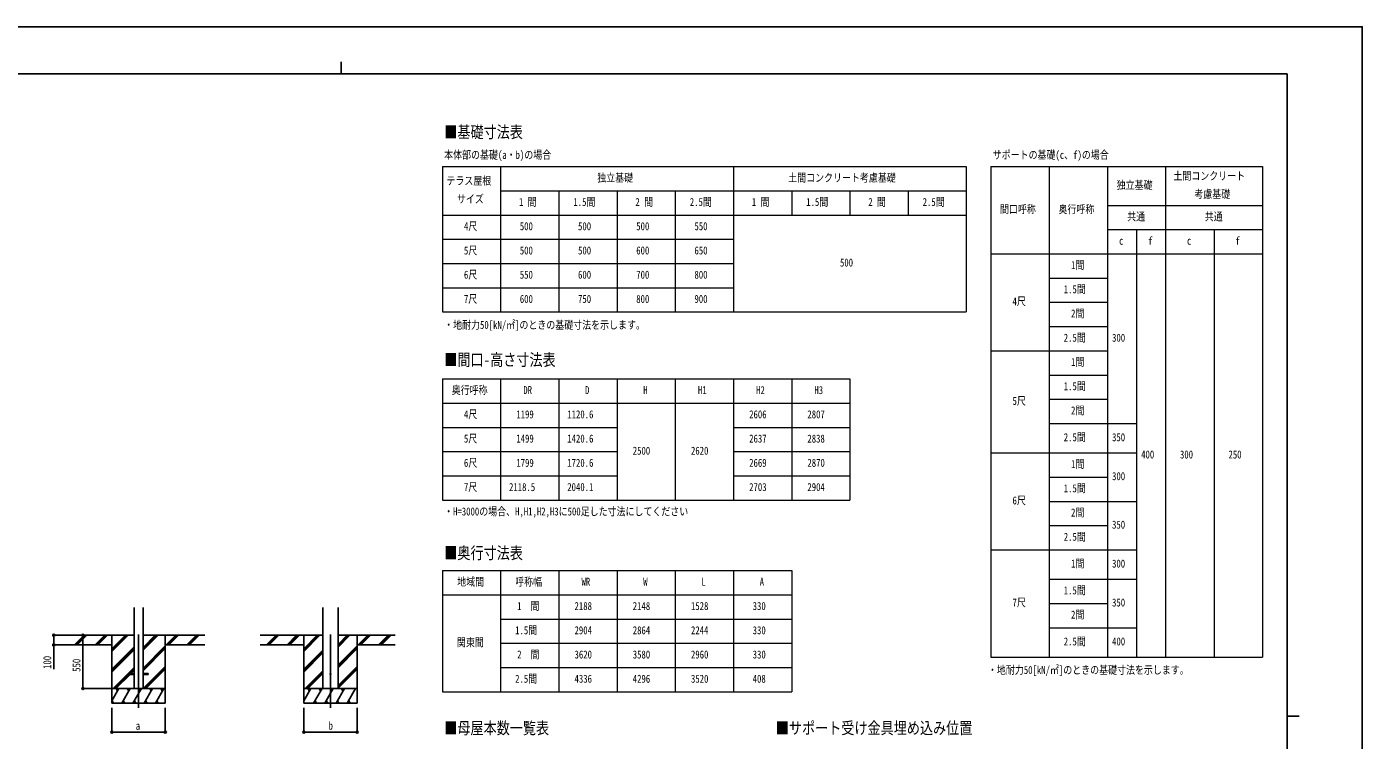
# Model space of a CAD drawing. Units: millimetres, scale not verified. Extents: x -10512 to 10512, y -7425 to 7425.
# Drawn here: x -3253 to 10512, y 65 to 7425 of the extents above; entities that cross this region are included whole.
import ezdxf
from ezdxf.enums import TextEntityAlignment as Align

# ---------------------------------------------------------------- set-up
doc = ezdxf.new("R2010")
doc.units = ezdxf.units.MM
doc.header["$LTSCALE"] = 40
doc.layers.add('0-1_TABLE1', color=7, linetype='Continuous', lineweight=18)
for name, color, linetype in [('0-2_USER1', 3, 'Continuous'), ('0-3_YKK_12', 2, 'Continuous'), ('0-4_YKK_13', 4, 'Continuous'), ('0-5_YKK_A1', 4, 'Continuous'), ('0-6_YKK_D', 6, 'Continuous'), ('0-7_YKK_ZWAK', 7, 'Continuous')]:
    doc.layers.add(name, color=color, linetype=linetype)
doc.styles.add('ＭＳ ゴシック', font='')
doc.styles.get('ＭＳ ゴシック').set_extended_font_data('MS Gothic')

msp = doc.modelspace()

# ---------------------------------------------------------------- linework, layer by layer
at = {"layer": '0-1_TABLE1'}
for p, q in [((1031.34, 5982.29), (6431.34, 5982.29)), ((1031.34, 5982.29), (1031.34, 4482.29)), ((1631.34, 5982.29), (1631.34, 4482.29)), ((4031.34, 5982.29), (4031.34, 4482.29)), ((6431.34, 5982.29), (6431.34, 4482.29)), ((6685.49, 5982.29), (9485.49, 5982.29)), ((6685.49, 5982.29), (6685.49, 923.29)), ((7285.49, 5982.29), (7285.49, 923.29)), ((7885.49, 5982.29), (7885.49, 923.29)), ((8485.49, 5982.29), (8485.49, 923.29)), ((1631.34, 5732.29), (6431.34, 5732.29)), ((2231.34, 5732.29), (2231.34, 4482.29)), ((2831.34, 5732.29), (2831.34, 4482.29)), ((3431.34, 5732.29), (3431.34, 4482.29)), ((4631.34, 5732.29), (4631.34, 5482.29)), ((5231.34, 5732.29), (5231.34, 5482.29)), ((5831.34, 5732.29), (5831.34, 5482.29)), ((7885.49, 5582.29), (9485.49, 5582.29)), ((1031.34, 5482.29), (6431.34, 5482.29)), ((1031.34, 5232.29), (4031.34, 5232.29)), ((7885.49, 5332.29), (9485.49, 5332.29)), ((8185.49, 5332.29), (8185.49, 923.29)), ((8985.49, 5332.29), (8985.49, 923.29)), ((1031.34, 4982.29), (4031.34, 4982.29)), ((6685.49, 5082.29), (9485.49, 5082.29)), ((7285.49, 4832.29), (7885.49, 4832.29)), ((1031.34, 4732.29), (4031.34, 4732.29)), ((7285.49, 4582.29), (7885.49, 4582.29)), ((1031.34, 4482.29), (6431.34, 4482.29)), ((7285.49, 4332.29), (7885.49, 4332.29)), ((6685.49, 4082.29), (7885.49, 4082.29)), ((1031.34, 3792.02), (5231.34, 3792.02)), ((1031.34, 3792.02), (1031.34, 2542.02)), ((1631.34, 3792.02), (1631.34, 2542.02)), ((2231.34, 3792.02), (2231.34, 2542.02)), ((2831.34, 3792.02), (2831.34, 2542.02)), ((3431.34, 3792.02), (3431.34, 2542.02)), ((4031.34, 3792.02), (4031.34, 2542.02)), ((4631.34, 3792.02), (4631.34, 2542.02)), ((5231.34, 3792.02), (5231.34, 2542.02)), ((7285.49, 3832.29), (7885.49, 3832.29)), ((7285.49, 3582.29), (7885.49, 3582.29)), ((1031.34, 3542.02), (5231.34, 3542.02)), ((7285.49, 3332.29), (8185.49, 3332.29)), ((1031.34, 3292.02), (2831.34, 3292.02)), ((4031.34, 3292.02), (5231.34, 3292.02)), ((1031.34, 3042.02), (2831.34, 3042.02)), ((4031.34, 3042.02), (5231.34, 3042.02)), ((6685.49, 3029.29), (8185.49, 3029.29)), ((1031.34, 2792.02), (2831.34, 2792.02)), ((4031.34, 2792.02), (5231.34, 2792.02)), ((7285.49, 2779.29), (7885.49, 2779.29)), ((1031.34, 2542.02), (5231.34, 2542.02)), ((7285.49, 2529.29), (8185.49, 2529.29)), ((7285.49, 2279.29), (7885.49, 2279.29)), ((6685.49, 2029.29), (8185.49, 2029.29)), ((1031.34, 1814.98), (4631.34, 1814.98)), ((1031.34, 1814.98), (1031.34, 564.98)), ((1631.34, 1814.98), (1631.34, 564.98)), ((2231.34, 1814.98), (2231.34, 564.98)), ((2831.34, 1814.98), (2831.34, 564.98)), ((3431.34, 1814.98), (3431.34, 564.98)), ((4031.34, 1814.98), (4031.34, 564.98)), ((4631.34, 1814.98), (4631.34, 564.98)), ((7285.49, 1726.29), (8185.49, 1726.29)), ((1031.34, 1564.98), (4631.34, 1564.98)), ((7285.49, 1476.29), (7885.49, 1476.29)), ((1631.34, 1314.98), (4631.34, 1314.98)), ((7285.49, 1226.29), (8185.49, 1226.29)), ((1631.34, 1064.98), (4631.34, 1064.98)), ((1631.34, 814.98), (4631.34, 814.98)), ((1031.34, 564.98), (4631.34, 564.98))]:
    msp.add_line(p, q, dxfattribs=at)
for points in [[(9485.49, 5982.29), (9485.49, 5332.29), (9485.49, 923.29)], [(6685.49, 923.29), (7285.49, 923.29), (8185.49, 923.29), (9485.49, 923.29)]]:
    msp.add_lwpolyline(points, dxfattribs=at)
at = {"layer": '0-3_YKK_12'}
for p, q in [((-2099.62, 1157.35), (-2099.62, 398.14)), ((-122.34, 1157.35), (-122.34, 398.14))]:
    msp.add_line(p, q, dxfattribs=at)
at = {"layer": '0-4_YKK_13'}
for p, q in [((-2199.62, 752.64), (-2199.62, 743.64)), ((-2199.62, 752.64), (-2144.82, 752.64)), ((-2199.62, 743.64), (-2144.82, 743.64)), ((-2054.42, 752.64), (-1999.62, 752.64)), ((-2054.42, 743.64), (-1999.62, 743.64)), ((-1999.62, 752.64), (-1999.62, 743.64))]:
    msp.add_line(p, q, dxfattribs=at)
msp.add_circle((-122.34, 748.14), 5, dxfattribs=at)
at = {"layer": '0-5_YKK_A1'}
for p, q in [((-2144.82, 1433.49), (-2144.82, 598.14)), ((-2054.42, 1433.49), (-2054.42, 598.14)), ((-200.09, 598.14), (-200.09, 1433.49)), ((-44.59, 598.14), (-44.59, 1433.49)), ((-2144.82, 1148.14), (-2825.57, 1148.14)), ((-2758.88, 1049.55), (-2660.28, 1148.14)), ((-2746.14, 1048.14), (-2646.14, 1148.14)), ((-2732, 1048.14), (-2632, 1148.14)), ((-2546.75, 1049.55), (-2448.15, 1148.14)), ((-2534.01, 1048.14), (-2434.01, 1148.14)), ((-2519.87, 1048.14), (-2419.87, 1148.14)), ((-2374.62, 1148.14), (-2374.62, 448.14)), ((-2374.62, 981.26), (-2207.73, 1148.14)), ((-2374.62, 995.4), (-2221.88, 1148.14)), ((-2374.62, 1009.55), (-2236.02, 1148.14)), ((-2054.42, 993.09), (-1899.37, 1148.14)), ((-2054.42, 1007.24), (-1913.51, 1148.14)), ((-2054.42, 1021.38), (-1927.65, 1148.14)), ((-2054.42, 1148.14), (-1416.41, 1148.14)), ((-1824.62, 1148.14), (-1824.62, 448.14)), ((-1815.52, 1048.14), (-1715.52, 1148.14)), ((-1801.38, 1048.14), (-1701.38, 1148.14)), ((-1787.23, 1048.14), (-1687.23, 1148.14)), ((-1603.39, 1048.14), (-1503.38, 1148.14)), ((-1589.24, 1048.14), (-1489.24, 1148.14)), ((-1575.1, 1048.14), (-1475.1, 1148.14)), ((-200.09, 1148.14), (-848.29, 1148.14)), ((-781.6, 1049.55), (-683.01, 1148.14)), ((-768.87, 1048.14), (-668.86, 1148.14)), ((-754.72, 1048.14), (-654.72, 1148.14)), ((-569.47, 1049.55), (-470.87, 1148.14)), ((-556.73, 1048.14), (-456.73, 1148.14)), ((-542.59, 1048.14), (-442.59, 1148.14)), ((-397.34, 1148.14), (-397.34, 448.14)), ((-397.34, 981.26), (-230.46, 1148.14)), ((-397.34, 995.4), (-244.6, 1148.14)), ((-397.34, 1009.55), (-258.74, 1148.14)), ((-44.59, 1025.64), (77.91, 1148.14)), ((-44.59, 1039.79), (63.77, 1148.14)), ((-44.59, 1053.93), (49.63, 1148.14)), ((-44.59, 1148.14), (543.28, 1148.14)), ((152.66, 1148.14), (152.66, 448.14)), ((161.76, 1048.14), (261.76, 1148.14)), ((175.9, 1048.14), (275.9, 1148.14)), ((190.04, 1048.14), (290.04, 1148.14)), ((373.89, 1048.14), (473.89, 1148.14)), ((388.03, 1048.14), (488.03, 1148.14)), ((402.17, 1048.14), (502.17, 1148.14)), ((-2374.62, 1048.14), (-2825.57, 1048.14)), ((-2374.62, 797.42), (-2144.82, 1027.21)), ((-2374.62, 783.27), (-2144.82, 1013.07)), ((-2374.62, 769.13), (-2144.82, 998.93)), ((-2054.42, 809.25), (-1824.62, 1039.05)), ((-2054.42, 795.11), (-1824.62, 1024.9)), ((-2054.42, 780.96), (-1824.62, 1010.76)), ((-1824.62, 1048.14), (-1416.41, 1048.14)), ((-397.34, 1048.14), (-848.29, 1048.14)), ((-397.34, 797.42), (-200.09, 994.66)), ((-397.34, 783.27), (-200.09, 980.52)), ((-397.34, 769.13), (-200.09, 966.38)), ((-44.59, 841.8), (152.66, 1039.05)), ((-44.59, 827.66), (152.66, 1024.9)), ((-44.59, 813.51), (152.66, 1010.76)), ((152.66, 1048.14), (543.28, 1048.14)), ((-2053.39, 598.14), (-1824.62, 826.92)), ((-44.59, 629.67), (152.66, 826.92)), ((-2361.76, 598.14), (-2144.82, 815.08)), ((-2347.61, 598.14), (-2199.62, 746.14)), ((-2333.47, 598.14), (-2187.97, 743.64)), ((-2193.11, 752.64), (-2144.82, 800.94)), ((-2178.97, 752.64), (-2144.82, 786.8)), ((-2039.25, 598.14), (-1824.62, 812.77)), ((-2025.11, 598.14), (-1824.62, 798.63)), ((-384.48, 598.14), (-200.09, 782.53)), ((-370.34, 598.14), (-200.09, 768.39)), ((-356.2, 598.14), (-200.09, 754.25)), ((-44.59, 615.53), (152.66, 812.77)), ((-44.59, 601.38), (152.66, 798.63)), ((-1824.62, 598.14), (-2374.62, 598.14)), ((-2374.62, 472.69), (-2302.19, 598.14)), ((-2317.19, 572.16), (-2332.19, 598.14)), ((-2273.32, 448.14), (-2186.72, 598.14)), ((-2201.72, 572.16), (-2216.72, 598.14)), ((-2157.85, 448.14), (-2071.25, 598.14)), ((-2086.25, 572.16), (-2101.25, 598.14)), ((-2042.38, 448.14), (-1955.78, 598.14)), ((-1970.78, 572.16), (-1985.78, 598.14)), ((-1926.91, 448.14), (-1840.31, 598.14)), ((-1855.31, 572.16), (-1870.31, 598.14)), ((152.66, 598.14), (-397.34, 598.14)), ((-397.34, 472.69), (-324.91, 598.14)), ((-339.91, 572.16), (-354.91, 598.14)), ((-296.04, 448.14), (-209.44, 598.14)), ((-224.44, 572.16), (-239.44, 598.14)), ((-180.57, 448.14), (-93.97, 598.14)), ((-108.97, 572.16), (-123.97, 598.14)), ((-65.1, 448.14), (21.5, 598.14)), ((6.5, 572.16), (-8.5, 598.14)), ((50.37, 448.14), (136.97, 598.14)), ((106.97, 598.14), (106.97, 598.14)), ((-2374.62, 448.14), (-1824.62, 448.14)), ((-2373.79, 474.12), (-2358.79, 448.14)), ((-2258.32, 474.12), (-2243.32, 448.14)), ((-2142.85, 474.12), (-2127.85, 448.14)), ((-2027.38, 474.12), (-2012.38, 448.14)), ((-1911.91, 474.12), (-1896.91, 448.14)), ((-397.34, 448.14), (152.66, 448.14)), ((-281.04, 474.12), (-266.05, 448.14)), ((-165.57, 474.12), (-150.58, 448.14)), ((-50.1, 474.12), (-35.1, 448.14)), ((65.37, 474.12), (80.36, 448.14))]:
    msp.add_line(p, q, dxfattribs=at)
at = {"layer": '0-6_YKK_D'}
for p, q in [((-2758.95, 1148.14), (-2975.62, 1148.14)), ((-2599.67, 1148.14), (-2674.62, 1148.14)), ((-2673.62, 1148.14), (-2673.62, 598.14)), ((-2758.95, 1048.14), (-2975.62, 1048.14)), ((-2374.62, 598.14), (-2674.62, 598.14)), ((-2374.62, 398.14), (-2374.62, 147.14)), ((-1824.62, 398.14), (-1824.62, 147.14)), ((-397.34, 398.14), (-397.34, 147.14)), ((152.66, 398.14), (152.66, 147.14)), ((-2374.62, 148.14), (-1824.62, 148.14)), ((-397.34, 148.14), (152.66, 148.14))]:
    msp.add_line(p, q, dxfattribs=at)
msp.add_lwpolyline([(-2974.62, 1148.14), (-2974.62, 1048.14), (-2974.62, 799.64)], dxfattribs=at)
for centre in [(-2974.62, 1148.14), (-2673.62, 1148.14), (-2974.62, 1048.14), (-2673.62, 598.14), (-2374.62, 148.14), (-1824.62, 148.14), (-397.34, 148.14), (152.66, 148.14)]:
    msp.add_circle(centre, 10.62, dxfattribs=at)
at = {"layer": '0-7_YKK_ZWAK'}
for p, q in [((-12.45, 7062.5), (-12.45, 6937.5)), ((9737.55, 6937.5), (-9762.45, 6937.5)), ((9737.55, 6937.5), (9737.55, -6312.5)), ((9737.55, 312.5), (9862.55, 312.5))]:
    msp.add_line(p, q, dxfattribs=at)
msp.add_lwpolyline([(-10512.5, -7425), (10512.5, -7425), (10512.5, 7425), (-10512.5, 7425)], close=True, dxfattribs=at)

# ---------------------------------------------------------------- texts
at = {"layer": '0-1_TABLE1', "style": 'ＭＳ ゴシック', "width": 0.8}
for s, p in [('独立基礎', (2627.34, 5801.04)), ('土間コンクリート考慮基礎', (4595.34, 5801.04)), ('土間コンクリート', (8565.49, 5819.79)), ('テラス屋根', (1073.34, 5769.79)), ('独立基礎', (7981.49, 5726.04)), ('サイズ', (1181.34, 5582.29)), ('1 間', (1820.34, 5551.04)), ('1.5間', (2381.34, 5551.04)), ('2 間', (3020.34, 5551.04)), ('2.5間', (3581.34, 5551.04)), ('1 間', (4220.34, 5551.04)), ('1.5間', (4781.34, 5551.04)), ('2 間', (5420.34, 5551.04)), ('2.5間', (5981.34, 5551.04)), ('考慮基礎', (8781.49, 5632.29)), ('間口呼称', (6778.49, 5476.04)), ('奥行呼称', (7381.49, 5476.04)), ('共通', (8089.49, 5401.04)), ('共通', (8889.49, 5401.04)), ('4尺', (1253.34, 5301.04)), ('500', (1829.34, 5301.04)), ('500', (2429.34, 5301.04)), ('500', (3029.34, 5301.04)), ('550', (3629.34, 5301.04)), ('c', (8005.49, 5151.04)), ('f', (8305.49, 5151.04)), ('c', (8705.49, 5151.04)), ('f', (9205.49, 5151.04)), ('5尺', (1253.34, 5051.04)), ('500', (1829.34, 5051.04)), ('500', (2429.34, 5051.04)), ('600', (3029.34, 5051.04)), ('650', (3629.34, 5051.04)), ('500', (5129.34, 4926.04)), ('1間', (7510.49, 4901.04)), ('6尺', (1253.34, 4801.04)), ('550', (1829.34, 4801.04)), ('600', (2429.34, 4801.04)), ('700', (3029.34, 4801.04)), ('800', (3629.34, 4801.04)), ('1.5間', (7435.49, 4651.04)), ('7尺', (1253.34, 4551.04)), ('600', (1829.34, 4551.04)), ('750', (2429.34, 4551.04)), ('800', (3029.34, 4551.04)), ('900', (3629.34, 4551.04)), ('4尺', (6907.49, 4526.04)), ('2間', (7510.49, 4401.04)), ('2.5間', (7435.49, 4151.04)), ('300', (7933.49, 4151.04)), ('1間', (7510.49, 3901.04)), ('奥行呼称', (1127.34, 3610.77)), ('DR', (1865.34, 3610.77)), ('D', (2501.34, 3610.77)), ('H', (3101.34, 3610.77)), ('H1', (3665.34, 3610.77)), ('H2', (4265.34, 3610.77)), ('H3', (4865.34, 3610.77)), ('1.5間', (7435.49, 3651.04)), ('5尺', (6907.49, 3499.54)), ('4尺', (1253.34, 3360.77)), ('1199', (1793.34, 3360.77)), ('1120.6', (2318.34, 3360.77)), ('2606', (4193.34, 3360.77)), ('2807', (4793.34, 3360.77)), ('2間', (7510.49, 3401.04)), ('5尺', (1253.34, 3110.77)), ('1499', (1793.34, 3110.77)), ('1420.6', (2318.34, 3110.77)), ('2637', (4193.34, 3110.77)), ('2838', (4793.34, 3110.77)), ('2.5間', (7435.49, 3124.54)), ('350', (7933.49, 3124.54)), ('2500', (2993.34, 2985.77)), ('2620', (3593.34, 2985.77)), ('400', (8233.49, 2946.54)), ('300', (8633.49, 2946.54)), ('250', (9133.49, 2946.54)), ('6尺', (1253.34, 2860.77)), ('1799', (1793.34, 2860.77)), ('1720.6', (2318.34, 2860.77)), ('2669', (4193.34, 2860.77)), ('2870', (4793.34, 2860.77)), ('1間', (7510.49, 2848.04)), ('300', (7933.49, 2723.04)), ('7尺', (1253.34, 2610.77)), ('2118.5', (1718.34, 2610.77)), ('2040.1', (2318.34, 2610.77)), ('2703', (4193.34, 2610.77)), ('2904', (4793.34, 2610.77)), ('1.5間', (7435.49, 2598.04)), ('6尺', (6907.49, 2473.04)), ('2間', (7510.49, 2348.04)), ('2.5間', (7435.49, 2098.04)), ('350', (7933.49, 2223.04)), ('1間', (7510.49, 1821.54)), ('300', (7933.49, 1821.54)), ('地域間', (1184.34, 1633.73)), ('呼称幅', (1781.34, 1633.73)), ('WR', (2465.34, 1633.73)), ('W', (3101.34, 1633.73)), ('L', (3701.34, 1633.73)), ('A', (4301.34, 1633.73)), ('1.5間', (7435.49, 1545.04)), ('7尺', (6907.49, 1420.04)), ('350', (7933.49, 1420.04)), ('1\u3000間', (1802.34, 1383.73)), ('2188', (2393.34, 1383.73)), ('2148', (2993.34, 1383.73)), ('1528', (3593.34, 1383.73)), ('330', (4229.34, 1383.73)), ('2間', (7510.49, 1295.04)), ('1.5間', (1781.34, 1133.73)), ('2904', (2393.34, 1133.73)), ('2864', (2993.34, 1133.73)), ('2244', (3593.34, 1133.73)), ('330', (4229.34, 1133.73)), ('関東間', (1181.34, 1008.73)), ('2.5間', (7435.49, 1018.54)), ('400', (7933.49, 1018.54)), ('2\u3000間', (1802.34, 883.73)), ('3620', (2393.34, 883.73)), ('3580', (2993.34, 883.73)), ('2960', (3593.34, 883.73)), ('330', (4229.34, 883.73)), ('2.5間', (1781.34, 633.73)), ('4336', (2393.34, 633.73)), ('4296', (2993.34, 633.73)), ('3520', (3593.34, 633.73)), ('408', (4229.34, 633.73))]:
    msp.add_text(s, height=82.48, dxfattribs=at).set_placement(p, align=Align.BOTTOM_LEFT)
at = {"layer": '0-2_USER1', "style": 'ＭＳ ゴシック', "width": 0.8}
for s, height, p in [('■基礎寸法表', 123.8, (1050.49, 6240.2)), ('本体部の基礎(a・b)の場合', 82.48, (1049.5, 6037)), ('サポートの基礎(c、f)の場合', 82.48, (6703.5, 6037)), ('・地耐力50[kN/㎡]のときの基礎寸法を示します。', 82.48, (1049.5, 4283)), ('■間口-高さ寸法表', 123.8, (1050.49, 3890.2)), ('・H=3000の場合、H,H1,H2,H3に500足した寸法にしてください', 82.48, (1049.5, 2358.77)), ('■奥行寸法表', 123.8, (1050.49, 1898.2)), ('・地耐力50[kN/㎡]のときの基礎寸法を示します。', 82.48, (6654.5, 724)), ('■母屋本数一覧表', 123.8, (1050.49, 92.2)), ('■サポート受け金具埋め込み位置', 123.8, (4467.49, 92.2))]:
    msp.add_text(s, height=height, dxfattribs=at).set_placement(p, align=Align.BOTTOM_LEFT)
at = {"layer": '0-6_YKK_D', "style": 'ＭＳ ゴシック', "width": 0.8}
for s, p in [('100', (-2975.62, 800.64)), ('550', (-2674.62, 771.14))]:
    msp.add_text(s, height=82.48, rotation=90, dxfattribs=at).set_placement(p, align=Align.BOTTOM_LEFT)
for s, p in [('a', (-2129.62, 149.14)), ('b', (-141.71, 149.14))]:
    msp.add_text(s, height=82.48, dxfattribs=at).set_placement(p, align=Align.BOTTOM_LEFT)

doc.saveas('drawing.dxf')
